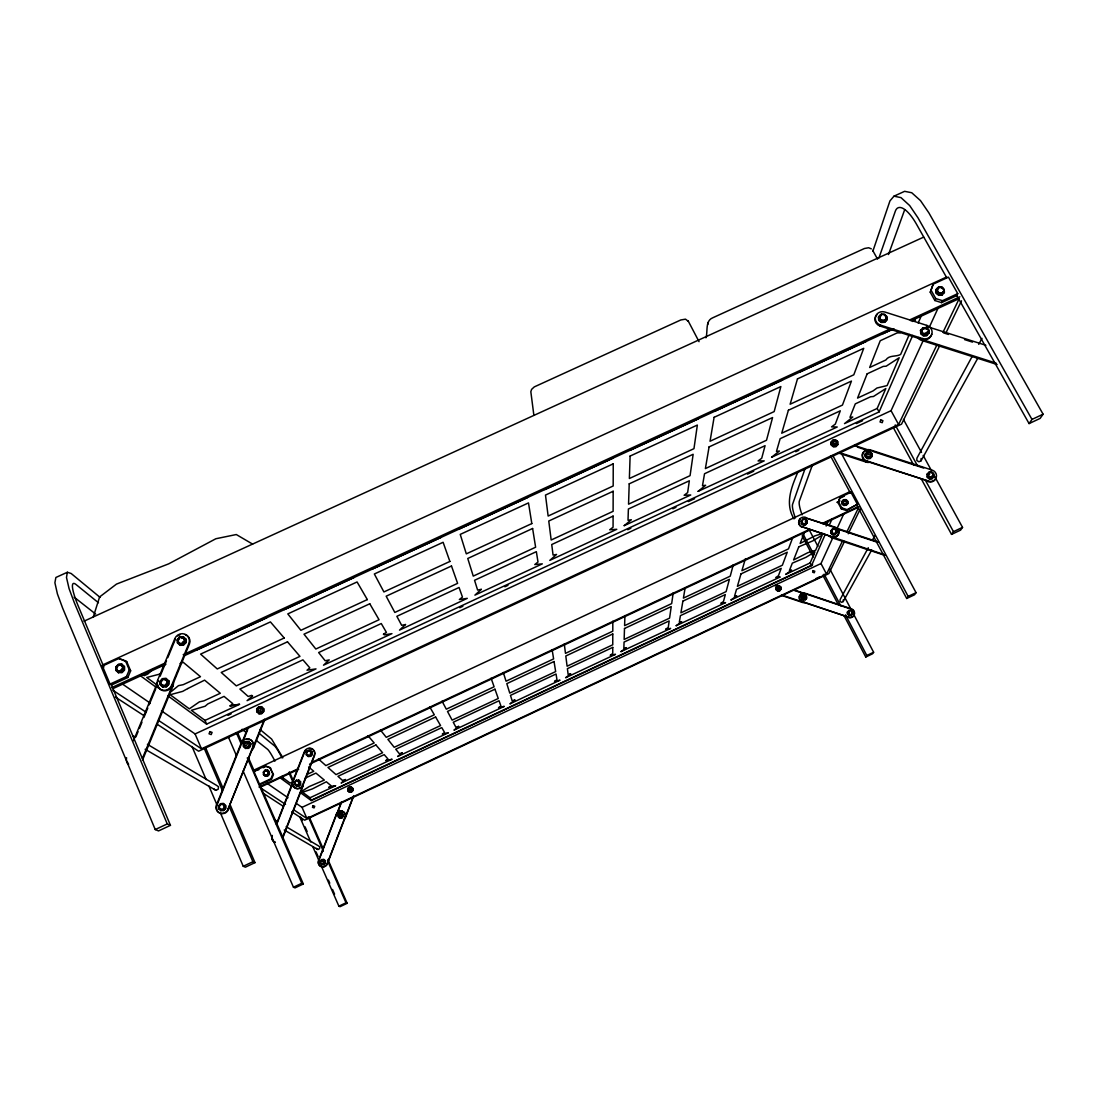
<?xml version="1.0" encoding="UTF-8"?>
<svg xmlns="http://www.w3.org/2000/svg" width="1098" height="1098" viewBox="0 0 1098 1098"><rect width="100%" height="100%" fill="white"/><g stroke="black" fill="none" stroke-linecap="round" stroke-linejoin="round"><path stroke-width="1.5" d="M168.57 680.719L168.57 684.164L166.086 686.73M612.821 621.235L612.794 631.185L565.47 653.351L564.29 643.95M116.114 670.521L116.141 667.076L117.788 665.374M124.28 666.431L124.266 669.876L121.782 672.443M624.927 615.566L624.597 625.654L671.674 603.598L673.225 592.755M972.21 356.356L916.912 458.182L916.816 460.487L918.889 461.791L921.057 460.789L921.14 458.47M871.071 456.644L871.496 453.309L869.081 451.786L866.267 453.598L866.144 456.301L868.545 457.825L871.071 456.644L871.496 453.309M866.144 456.301L866.555 452.966M868.285 547.724L840.121 599.577L840.039 601.333L841.576 602.335L843.195 601.567L843.278 599.81M832.01 444.402L832.394 441.053L834.933 439.886L837.321 441.396L837.184 444.1L834.411 445.912L832.01 444.402L832.394 441.053M802.103 598.232L802.364 595.816L804.271 594.924L806.056 596.09L805.781 598.506L803.887 599.398L802.103 598.232L805.781 598.506M776.602 589.228L776.849 586.812L778.756 585.92L780.541 587.073L780.28 589.489L778.386 590.381L776.602 589.228L780.28 589.489M340.38 817.722L342.123 816.624L342.59 814.634L342.356 816.802L340.38 817.722L338.404 816.322L338.637 814.167L340.613 813.234L342.59 814.634M348.107 790.327L348.341 788.172L350.303 787.252L352.266 788.666L352.033 790.821L350.07 791.74L348.327 790.519L348.341 788.172M352.033 790.821L352.266 788.666M257.097 711.037L257.44 708.183L260.102 706.947L262.82 708.924L262.477 711.779L259.814 713.014L257.508 711.394M262.477 711.779L262.82 708.924M243.756 745.803L244.113 742.921L246.789 741.672L249.521 743.634L249.177 746.516L246.501 747.752L244.181 746.118M246.501 747.752L248.752 746.201L249.521 743.634M705.945 337.8C708.045 331.5 704.916 320.863 712.78 317.775L864.469 248.491L868.655 247.75L871.318 248.848M707.785 324.473L708.059 322.51M67.349 572.264L66.484 577.479L69.064 588.583L74.39 602.884L167.253 823.939L170.451 825.339L158.524 830.925L155.243 829.553L62.682 608.237L57.412 593.908L54.9 582.75L55.874 577.479L67.349 572.264L71.178 573.513L100.11 597.408M685.001 588.679L683.409 598.108L730.239 576.162L733.313 564.633M745.35 558.827L741.919 570.699L788.501 548.863L792.578 538.006M93.275 617.021L99.589 596.955L116.484 584.095L168.68 563.85L215.853 538.747L236.29 534.534L252.636 544.128M930.253 292.274L933.176 284.176L948.439 277.149L957.758 293.633L956.811 295.609L941.562 302.636L934.878 300.523L930.253 292.274L933.176 284.176M838.117 502.829L840.066 497.353L850.95 492.261L857.401 504.325L846.036 510.419L841.315 508.854L838.117 502.829L840.066 497.353M797.793 472.277C791.425 487.238 784.699 503.653 794.019 518.915M872.855 251.222L889.956 200.893L893.978 196.171L904.628 191.327L911.738 192.74L920.481 200.605L928.881 212.888L1043.1 414.221L1040.122 418.407L1029.073 423.581L956.811 295.609M804.999 468.832L792.632 504.133A21.246 4.612 64.9 0 0 795.391 517.94M878.88 258.112L895.309 211.255A33.599 11.296 67.4 0 1 916.514 224.239L946.696 277.684M812.493 464.77L799.399 500.976A21.246 4.708 64.9 0 0 802.103 514.811M888.488 254.53L904.711 209.649M776.849 586.812L778.756 585.92M801.691 521.742L802.816 523.87L805.259 524.034L806.783 521.605L805.671 519.491L803.214 519.313L801.691 521.742L802.816 523.87M879.374 317.953L881.598 314.316L885.07 314.55L886.292 318.42L884.439 321.096L880.98 320.863L879.374 317.953L881.598 314.316M342.384 811.271A4.694 4.557 -47.9 0 1 345.005 817.187L327.149 863.714A4.749 4.584 -52.8 0 1 321.124 866.555A4.749 4.584 -52.8 0 1 318.502 860.571L336.4 814.085A4.694 4.557 -47.9 0 1 342.384 811.271L342.617 811.449A4.694 4.557 -47.9 0 1 345.239 817.365M353.378 796.146L327.396 863.838A4.735 4.584 -52.9 0 1 321.385 866.693A4.735 4.584 -52.9 0 1 318.763 860.708L341.3 802.158M336.866 814.442L341.533 802.336M344.058 819.506A4.694 4.543 -47.9 0 0 345.472 817.543L353.597 796.338M834.933 439.886L832.147 441.712M880.98 320.863L879.745 316.993M805.507 517.831L835.331 527.205A5.284 5.037 16.3 0 1 838.748 533.642A5.284 5.037 16.3 0 1 832.119 536.757L831.68 537.691L884.906 555.41M885.166 554.957L802.446 526.875A5.27 5.023 14.1 0 1 799.07 520.452A5.27 5.023 14.1 0 1 805.699 517.35M996.037 363.109L880.102 326.065L880.459 325.118A7.439 6.904 11.1 0 1 875.614 316.32A7.439 6.904 11.1 0 1 884.906 312.038L926.877 325.406A7.466 6.917 13.1 0 1 931.804 334.245L931.365 335.178A7.466 6.904 13.1 0 1 918.806 337.457M805.671 519.491L806.783 521.605M884.686 315.51L885.07 314.55M834.411 445.912L837.184 444.1M295.705 788.24A5.449 5.257 -44.6 0 0 302.664 784.988L314.275 755.246A5.421 5.229 -41.5 0 0 311.269 748.465A5.421 5.229 -41.5 0 0 304.352 751.705L292.699 781.419A5.449 5.257 -44.6 0 0 295.705 788.24L296.021 788.474M282.625 837.335L314.563 755.506A5.408 5.215 -41.5 0 0 308.826 748.52M282.955 837.513L303.268 785.454L302.664 784.988M805.259 524.034L802.995 523.389M884.439 321.096L886.676 317.459M276.339 824.241L292.397 783.231M293.015 781.652L304.654 751.965A5.408 5.215 -41.5 0 1 306.287 749.701M277.286 822.855L292.713 783.464M259.444 784.123L270.918 778.756L272.798 774.008L269.998 767.584L265.318 765.91L253.844 771.263L303.336 883.972L295.046 887.884L293.454 887.225L243.152 771.125M260.144 784.603L271.604 779.237L273.471 774.488L269.998 767.584M804.463 532.448L800.126 543.428L814.963 535.851L822.951 533.422M228.013 809.253L252.787 747.065A6.327 6.053 -41.9 0 0 249.356 739.174A6.327 6.053 -41.9 0 0 241.258 742.948L216.43 805.054A6.41 6.121 -47.1 0 0 219.861 813.083A6.41 6.121 -47.1 0 0 228.013 809.253L264.385 719.286M251.675 750.332A6.313 6.053 -41.9 0 0 253.611 747.697L264.783 719.643M217.528 803.722L241.052 744.856M247.915 727.672L241.697 743.264A6.327 6.053 -41.9 0 1 243.619 740.628M242.74 742.028L247.723 729.566M161.68 689.956A7.782 7.343 -39 0 0 171.631 685.358L188.815 643.579A7.713 7.288 -36.1 0 0 184.697 634.095A7.713 7.288 -36.1 0 0 174.815 638.638L157.577 680.348A7.782 7.343 -39 0 0 161.68 689.956L162.312 690.422M142.424 758.389L189.405 644.101A7.7 7.288 -36.1 0 0 185.301 634.63M142.452 760.324L172.866 686.291A7.755 7.329 -39 0 0 173.388 682.421M133.503 740.683L157.563 682.407M160.13 676.203L166.498 660.776M167.774 657.688L175.419 639.173L174.815 638.638M136.125 736.36L138.073 731.639M139.377 728.496L141.971 722.21M143.92 717.488L147.818 708.045M149.108 704.902L155.614 689.173M110.047 684.095L126.503 676.519L129.29 669.849L125.474 660.831L118.872 658.498L102.457 666.047L110.047 684.095L111.461 685.042L170.451 825.339M111.461 685.042L127.862 677.493L130.648 670.837L126.833 661.847L125.474 660.831M810.146 562.931L814.936 551.896L805.946 557.331L792.331 563.137L789.393 570.576L791.589 570.095L785.66 574.419L810.146 562.931L811.532 565.58L311.256 800.552L300.276 792.536M826.149 526.052L828.07 521.632M877.178 408.456L885.825 388.541L873.432 396.502L870.618 396.762L855.287 403.872L849.962 417.309L852.775 417.02L844.499 423.622L877.178 408.456L879.073 411.928L206.616 724.131L168.008 695.926M909.281 334.506L900.607 354.476C896.009 357.015 889.202 354.832 885.894 359.966L869.671 367.473L880.239 340.723L897.135 332.927L900.168 332.804M811.532 565.58L825.229 534.424M829.333 525.077L832.078 518.846M879.073 411.928L912.685 335.466M918.175 322.977L921.606 315.181M799.44 596.379L799.591 596.022A4.584 4.406 18.3 0 1 805.342 593.318L851.362 608.814A4.598 4.406 21.9 0 1 854.34 614.482A4.598 4.406 21.9 0 1 848.589 617.2L781.543 594.979M866.432 461.476A6.121 5.765 14.8 0 1 862.452 454.105L862.74 453.474A6.121 5.778 14.8 0 1 870.398 449.906L932.175 470.109A6.163 5.792 18.3 0 1 936.237 477.548A6.163 5.792 18.3 0 1 928.565 481.13L839.888 452.774M842.468 502.28L843.593 504.394L846.05 504.572L847.601 502.129L846.476 500.015L844.019 499.837L842.468 502.28L843.593 504.394M936.704 290.792L938.996 287.127L942.455 287.36L944.088 290.243L943.635 291.245L941.796 293.907L938.337 293.674L936.704 290.792L938.996 287.127M802.364 595.816L804.271 594.924M841.315 508.854L841.768 507.866L838.556 501.827M934.878 300.523L935.757 298.56L931.118 290.297M831.351 531.61L832.902 529.181L835.358 529.36L836.264 531.954L834.933 533.916L832.476 533.738L831.351 531.61L832.902 529.181M921.373 331.363L923.651 327.726L927.124 327.959L928.757 330.882L928.332 331.816L926.479 334.506L923.006 334.272L921.373 331.363L923.651 327.726M938.337 293.674L938.776 292.686L937.157 289.79M942.002 288.349L942.455 287.36M850.95 492.261L850.497 493.276L830.527 455.917M869.081 451.786L871.194 453.941M832.476 533.738L831.557 531.13M862.452 454.105A6.121 5.765 14.8 0 1 870.096 450.551L870.398 449.906M923.006 334.272L921.798 330.416M926.877 325.406L926.438 326.353L985.867 345.294M846.05 504.572L847.601 502.129M941.796 293.907L944.088 290.243M781.405 595.336L802.199 602.349L802.528 601.649A4.584 4.406 18.3 0 1 799.591 596.022M838.076 452.898L866.144 462.107L866.72 460.858A6.121 5.778 14.8 0 1 862.74 453.474M997.121 364.522L921.634 340.394L922.485 338.541A7.466 6.917 13.1 0 0 931.804 334.245M926.698 328.906L927.124 327.959M868.545 457.825L871.359 456.013M806.056 596.09L804.107 595.281M296.419 803.503L302.032 807.359L820.988 563.549L833.121 537.087M836.69 529.305L843.827 513.74M161.433 710.831L195.087 733.944L891.054 410.693L923.692 339.488M929.375 327.108L937.884 308.524M834.933 533.916L836.484 531.487M926.479 334.506L928.757 330.882M846.036 510.419L857.401 504.325M941.562 302.636L942.455 300.687L957.758 293.633M294.099 810.036L306.918 818.518L826.533 574.103L842.674 540.6M847.08 531.459L858.814 507.098L823.116 523.801M158.62 720.48L201.469 748.809L898.589 424.487L937.033 344.676M942.949 332.392L959.213 298.629L910.997 320.849M844.513 541.41L828.88 573.581L304.626 820.192L291.725 811.806M848.246 533.752L860.159 509.239M939.778 345.527L901.54 424.144L198.601 751.21L157 724.145M945.776 333.202L961.505 300.825M872.306 540.312L874.722 535.879M978.73 344.374L981.983 338.376M843.195 601.567L871.743 549.947M921.057 460.789L977.961 357.893M847.917 612.711L848.905 614.578L851.032 614.729L852.391 612.684L851.403 610.804L849.276 610.653L847.917 612.711L848.905 614.578M927.659 475.173L928.016 474.556L929.347 477.012L932.216 477.218L931.859 477.822L928.99 477.63L927.659 475.173L929.539 472.305L932.394 472.511L933.382 475.571L932.394 472.511M851.362 608.814L851.156 609.157A4.598 4.406 22 0 1 854.134 614.811A4.598 4.406 22 0 1 848.383 617.529M851.032 614.729L849.097 614.235M931.859 477.822L933.739 474.954M844.28 616.102L865.746 657.029L866.816 655.492L873.624 652.253L853.722 614.427M856.92 505.327L906.701 598.479L908.156 596.406L916.048 592.673L841.356 453.35M921.277 478.893L951.541 534.397L953.462 531.652L962.534 527.369L934.645 476.408M1029.073 423.581L1031.983 419.422L1043.1 414.221M873.624 652.253L872.512 653.804L865.746 657.029M916.048 592.673L914.552 594.759L906.701 598.479M962.534 527.369L960.572 530.142L951.541 534.397M323.773 860.146L324.884 862.259L323.594 864.057L321.192 863.755L320.328 861.765L321.618 859.967L324.02 860.283L321.618 859.967M321.865 860.105L320.328 861.765M321.192 863.755L323.347 863.92L324.884 862.259M306.411 752.912L307.893 750.867L310.377 751.059L311.667 753.557L310.185 755.602C306.836 756.398 305.23 752.583 308.195 751.128L310.665 751.32M307.399 755.15L309.883 755.342L311.365 753.297L310.377 751.059M294.758 782.668L296.254 780.609L299.04 781.049L300.042 783.299L298.546 785.358C295.115 787.225 293.893 779.333 296.062 785.166M295.746 784.933L298.231 785.125L299.727 783.066L299.04 781.049M264.494 774.804L266.979 774.996L268.475 772.951L267.5 770.7L265.016 770.494L263.52 772.553L264.494 774.804L267.322 775.243L268.818 773.184L267.5 770.7M219.82 809.226L222.716 809.459L224.486 807.044L223.347 804.395L220.451 804.161L218.68 806.577L219.82 809.226L223.168 809.706L224.939 807.291L223.347 804.395M267.843 770.947L265.359 770.741L263.52 772.553M220.273 809.473L219.147 806.824L220.904 804.409L223.8 804.642M160.184 681.913L162.353 679.017L166.512 679.772L167.87 682.929L165.702 685.825L162.175 685.564L160.184 681.913L162.175 685.564M161.543 681.433L162.998 679.497L166.512 679.772M161.543 685.083L165.071 685.358L167.239 682.462L165.88 679.291M177.451 640.093L179.605 637.224L183.709 638.02L185.068 641.15L182.927 644.018L179.413 643.757L177.451 640.093L179.413 643.757M178.054 640.628L179.496 638.707M178.809 643.222L182.323 643.497L184.464 640.614L183.119 637.485M117.184 670.768L120.698 671.043L122.88 668.147L121.549 664.99L118.035 664.715L115.839 667.611L117.184 670.768L121.398 671.537L123.58 668.641L121.549 664.99M117.884 671.262L116.539 668.106L117.994 666.184M848.795 610.461L847.354 612.121L847.532 614.153L849.138 615.511L851.238 615.402L852.666 613.755L852.487 611.71L850.881 610.351L848.713 610.598M849.495 611.792L848.974 613.384M931.282 476.779L932.078 475.887M934.041 476.532L932.092 478.769L929.292 478.92L927.124 477.136L927 474.226M801.334 596.598L802.748 594.951L804.834 594.841L806.44 596.187L806.605 598.218L805.246 599.728L803.091 599.988L801.499 598.63L801.334 596.598L801.554 598.492L803.146 599.837M805.177 599.865L806.536 598.355L806.371 596.338L804.779 594.979L802.693 595.089M926.863 474.46L928.798 472.222L931.598 472.071L933.767 473.856L933.89 476.765M928.949 474.858L929.745 473.965M830.706 530.965L832.366 529.044L834.768 528.92L836.621 530.471L836.827 532.791L835.166 534.712L832.751 534.836L830.912 533.285L830.802 530.787M846.284 505.368L847.93 503.447M801.073 521.111L802.72 519.189L805.122 519.066L806.961 520.603L807.071 523.115M807.154 522.923L805.507 524.844L803.105 524.968L801.265 523.43L801.142 520.919M838.021 444.361L836.113 446.598L833.327 446.762L831.186 444.992L830.966 442.343L832.874 440.106L835.66 439.941L837.788 441.712L837.925 444.621M920.412 330.608L922.759 327.835L926.163 327.643L928.798 329.771L929.128 332.955L926.767 335.714L923.363 335.906L920.728 333.792L920.577 330.224M925.779 333.257L926.753 332.2M880.623 314.838L878.441 317.212L878.743 320.383L881.351 322.496L884.755 322.304L886.937 319.93L886.635 316.746L884.014 314.646M321.577 861.669L322.236 860.956M323.224 863.206L323.183 860.901M321.714 864.73L323.937 864.675L325.324 863.028M323.937 864.675L325.42 863.083L325.283 860.873L323.745 859.432M351.305 786.991L352.925 788.488L352.966 790.601L351.497 792.166L349.384 792.276L347.764 790.78L347.723 788.666L349.178 787.101L351.387 787.074M338.115 814.716L339.584 813.124L341.711 813.014M341.725 818.079L343.29 816.569L343.152 814.373M349.274 787.184L347.805 788.748L347.86 790.862M298.121 784.397L298.889 783.588M298.834 786.003L300.536 784.178M306.328 752.405L308.03 750.593L310.487 750.469M296.405 780.307L294.566 782.037L294.607 784.494L296.501 786.223M223.498 810.461L225.515 808.32L225.502 805.438M265.222 770.206L263.369 771.921L263.534 774.474L265.291 776.108L267.747 775.984L269.463 774.159L269.298 771.62L267.541 769.973M269.326 774.063L267.61 775.888L265.153 776.011L263.396 774.378M248.313 748.232L250.317 746.118L250.289 743.277M245.568 741.658L243.564 743.771L243.591 746.599M182.337 642.673L183.435 641.548M179.249 637.924L177.615 639.626L177.615 643.03M120.821 670.178L121.933 669.039M153.336 668.888L147.818 674.007L144.263 675.654L141.669 673.747M171.315 691.52L178.452 685.66L183.229 684.672L200.481 676.697L183.092 662.19L180.099 663.576M83.997 621.194L923.651 237.127M338.884 906.179L346.021 902.789L347.16 903.297L340.064 906.674L338.884 906.179L321.069 865.499M293.454 887.225L301.785 883.286L303.336 883.972M351.813 790.615L350.07 791.74M815.704 578.701L819.739 576.807M243.248 866.281L252.911 861.724L254.997 862.644L245.389 867.173L243.248 866.281L220.327 812.698M284.231 829.978L317.871 849.495L319.573 848.699L319.779 846.832L318.283 845.776L286.166 826.712M259.018 787.06L297.805 768.902M311.763 762.369L809.651 529.332M822.073 523.526L857.744 506.823M261.448 786.703L298.683 769.273M309.554 764.194L810.708 529.607M307.55 774.186L313.767 771.276L308.607 766.967M292.535 781.927L290.092 783.08L281.857 777M305.148 778.139L315.936 773.088L324.322 780.088L309.224 786.566L301.483 791.466M310.034 797.752L335.563 785.77L328.961 787.293L331.088 785.729L326.353 781.776L312.312 788.94L302.581 792.262L310.034 797.752L311.256 800.552M310.899 800.456L812.671 564.784M348.56 788.378L350.303 787.252M253.611 770.274L849.687 491.78M253.844 771.263L258.853 769.753M263.136 767.749L266.004 766.404L270.671 768.078M839.613 498.355L844.28 496.186M145.142 749.275L215.881 790.327L218.186 789.256L218.502 786.758L216.512 785.345L147.407 744.32M836.854 502.335L839.956 500.88M155.243 829.553L167.253 823.939M205.01 720.398L239.57 704.353L230.072 705.918L232.749 703.64L224.061 696.393L207.824 703.914L205.134 706.234L191.354 710.337L205.01 720.398L206.616 724.131M227.986 715.333L231.088 713.892M459.733 607.729L462.848 606.274M504.847 586.785L507.962 585.33M627.727 529.73L630.828 528.275M672.827 508.786L675.943 507.331M688.377 501.566L694.609 498.67M747.491 474.116L753.708 471.22M795.707 451.731L798.822 450.29M856.371 423.567L862.589 420.671M262.079 711.422L259.814 713.014M111.598 687.677L164.508 663.302M183.188 654.696L889.805 329.084M910.036 319.765L959.844 296.817M164.878 664.647L159.402 666.459M196.226 650.208L266.787 617.68M284.355 609.582L354.393 577.315M371.824 569.272L441.327 537.238M458.635 529.263L527.616 497.476M544.8 489.557L613.247 458.017M630.307 450.153L698.246 418.846M715.169 411.036L782.613 379.963M799.413 372.222L866.349 341.368M883.012 333.682L893.882 328.686L184.574 655.63M113.025 688.597L165.922 664.235M912.658 321.467L915.499 320.163M102.155 665.155L946.654 276.984M335.466 785.688L328.961 787.293M239.419 704.216L230.072 705.918M160.034 674.021L146.748 677.48L157.343 685.276M942.262 294.731L938.872 294.923L936.237 292.823L935.908 289.666L938.076 287.305L941.48 287.113L944.102 289.199L944.431 292.356L942.084 295.129L938.694 295.321L936.059 293.221L935.743 290.064L937.912 287.703L941.302 287.511L943.923 289.598L944.253 292.754M926.945 335.343L923.542 335.535L920.906 333.408M832.764 440.353L835.564 440.202L837.692 441.972M836.223 446.351L833.423 446.502L831.296 444.731L831.062 442.082M866.871 452.252L869.657 452.088L871.798 453.858L872.045 456.521M869.794 452.266L867.749 453.213L867.859 454.407L870.055 455.121L870.755 453.049M870.357 458.25L867.571 458.415L865.416 456.644L865.183 453.982M928.647 472.469L931.461 472.318L933.629 474.089M932.243 478.522L929.43 478.687L927.261 476.903M843.388 499.947L845.789 499.81L847.629 501.347M844.28 501.251L845.35 501.196M844.499 503.721L845.57 503.666M846.366 505.176L843.868 505.505L842.029 503.968L841.823 501.662L843.47 499.741L845.885 499.604L847.725 501.141L847.834 503.653M802.638 519.381L805.054 519.258L806.879 520.795M805.589 524.652L803.173 524.775L801.334 523.238M832.27 529.236L834.686 529.112L836.539 530.65L836.731 532.969M835.262 534.52L832.847 534.657L830.994 533.106M777.206 586.099L779.292 585.975L780.884 587.334L781.09 589.214L779.676 590.861L777.59 590.971L775.998 589.626L775.847 587.608L777.26 585.948L779.347 585.838L780.939 587.183L781.035 589.351M779.731 590.724L777.645 590.834L776.053 589.475L775.902 587.457M180.072 637.073L183.544 636.895M179.825 645.102L183.311 644.924L185.768 642.371L185.768 638.954M851.321 615.264L849.221 615.374L847.615 614.015L847.436 611.984M118.625 664.523L122.111 664.331M118.282 672.621L122.056 672.635L124.541 670.068L124.554 666.637L121.837 664.139L118.351 664.317L115.853 666.884L115.825 670.329L118.557 672.827M166.347 678.605L162.861 678.784L160.39 681.35L160.377 684.795L162.847 687.115M261.708 706.837L258.867 706.975L256.877 709.075L256.905 711.888M258.771 713.631L261.626 713.48L263.616 711.38L263.74 708.718L261.544 706.687L258.703 706.837L256.712 708.937L256.74 711.751L258.936 713.782L261.791 713.631L263.781 711.531L263.589 708.567M248.423 741.507L245.403 741.534L243.399 743.634L243.427 746.475L245.623 748.507M245.458 748.369L248.477 748.356L250.481 746.242L250.454 743.401L248.258 741.383M308.016 756.371L310.459 756.248L312.161 754.422L312.12 751.993M265.085 770.11L267.679 770.069M296.282 780.211L298.862 780.17M296.378 786.127L298.958 786.099L300.66 784.274L300.509 781.721M349.301 792.207L351.415 792.097M220.767 803.763L223.635 803.612M220.616 810.612L223.676 810.557L225.694 808.416L225.68 805.534L223.457 803.503L220.588 803.654L218.557 805.795L218.571 808.677L220.808 810.708M339.598 818.188L341.821 818.147M938.776 292.686L942.249 292.919M881.351 319.902L884.81 320.136M923.226 328.673L925.545 328.824M923.432 333.339L926.904 333.572M843.813 503.9L846.27 504.078M832.696 533.257L835.153 533.436M181.376 637.842L183.709 638.02M118.721 665.223L122.235 665.484M893.978 196.171L900.991 197.626L909.652 205.532L918.01 217.857L1031.983 419.422M935.757 298.56L942.455 300.687M943.649 332.914L948.466 334.451M964.497 339.57L972.526 342.123M880.459 325.118L922.485 338.541M854.505 445.445L870.096 450.551M871.73 451.072L923.692 468.077M857.36 447.106L868.257 450.674M866.72 460.858L928.565 481.13M841.768 507.866L846.489 509.431M807.071 518.352L878.661 542.151M834.892 528.152L876.78 542.069M802.446 526.875L832.119 536.757M793.978 589.901L849.577 608.621M793.827 590.257L803.42 593.483M802.528 601.649L848.589 617.2M126.833 661.847L118.872 658.498M216.43 805.054L216.882 805.314A6.41 6.121 -47.1 0 0 220.314 813.316A6.41 6.121 -47.1 0 0 228.466 809.5M132.693 735.578L135.644 737.334M274.486 819.767L277.41 821.51M866.432 455.67L868.834 457.193M832.257 443.757L834.658 445.266M115.414 697.079L144.099 715.745M263.081 793.168L283.133 806.207M112.902 690.271L145.76 711.984M261.324 788.378L285.549 804.395M122.153 683.862L150.206 703.118M266.951 783.286L287.992 797.724M102.457 666.047L103.885 667.035L78.603 606.892A34.82 5.888 63.8 0 1 76.064 584.548L98.449 602.747M126.503 676.519L127.862 677.493M115.839 667.611L116.539 668.106M120.698 671.043L121.398 671.537M316.375 848.438L317.871 849.495M213.904 788.913L215.881 790.327M122.88 668.147L123.58 668.641M129.29 669.849L130.648 670.837M140.42 675.778L156.973 687.87M279.688 777.494L292.041 786.525M157.577 680.348L158.853 681.309M241.258 742.948L242.123 743.579M336.4 814.085L336.633 814.263A4.694 4.557 -47.9 0 1 342.617 811.449M244.113 742.921L246.789 741.672M338.637 814.167L340.613 813.234M171.631 685.358L172.866 686.291M252.787 747.065L253.611 747.697M74.115 597.134L95.65 614.057M242.109 729.278L246.117 732.421M256.767 740.807L267.432 749.179A21.74 2.443 65 0 1 274.953 761.12M925.998 328.028L928.634 330.141L928.949 333.325M258.867 733.148L274.514 745.871A21.74 2.347 65 0 1 281.966 757.84M260.048 729.525L271.618 739.078L282.859 757.757M843.964 505.313L842.111 503.762L841.919 501.457M257.44 708.183L260.102 706.947M318.461 759.006L325.873 765.594L374.198 742.962L368.05 735.797M306.246 754.738L308.126 756.481L310.583 756.344L312.285 754.532L312.244 752.103L310.363 750.359L307.907 750.483L306.205 752.308L306.369 754.848M343.249 814.442L341.615 812.945L339.502 813.055L338.033 814.634L338.17 816.83L339.694 818.257M298.738 780.074L300.632 781.817M298.08 781.762L298.862 782.49M249.26 742.152L251.291 744.046M325.379 860.928L323.841 859.487L321.618 859.542L320.136 861.134L320.273 863.344M320.177 863.289L321.81 864.785M688.391 321.357L685.495 319.161L680.774 319.971L534.259 386.908L531.61 389.365L530.828 391.712L533.848 415.14M380.416 730.005L386.249 737.321L434.314 714.798L429.743 706.92M872.677 250.371L877.549 259.128M903.476 419.45L921.524 452.417M923.157 455.423L931.365 470.411M891.054 410.693L898.589 424.487M895.213 424.926L917.365 465.511M925.573 480.54L953.462 531.652M893.456 427.877L913.907 465.387M832.792 455.464L908.156 596.406M442.041 701.169L446.31 709.184L494.114 686.785L491.094 678.207M809.157 529.703L817.914 546.351M829.855 569.038L851.334 609.898M820.988 563.549L826.533 574.103M803.16 534.191L813.975 554.792M824.131 574.158L840.739 605.794M845.474 614.825L866.816 655.492M802.144 535.755L813.275 556.988M822.814 575.174L837.911 603.969M688.048 320.698L699.042 341.67M289.405 771.867L293.537 781.254M309.348 817.241L323.1 848.534M327.904 859.487L347.16 903.297M289.007 773.006L293.111 782.339M308.25 816.802L323.347 851.197M327.478 860.585L346.021 902.789M302.032 807.359L306.918 818.518M300.948 817.406L302.321 820.549M305.066 826.808L307.124 831.502M316.046 851.856L318.104 856.564M328.398 880.047L329.771 883.176M332.516 889.449L334.574 894.143M281.994 776.313L283.366 779.443M299.823 816.994L310.789 842.029M312.834 846.723L319.01 860.805M237.868 733.354L241.876 742.577M248.546 757.936L254.558 771.757M236.386 732.791L241.162 743.771M247.283 757.881L301.785 883.286M228.206 736.607L236.358 755.438M205.655 747.779L223.223 788.693M229.99 804.422L254.997 862.644M204.201 748.26L222.469 790.807M229.235 806.563L252.911 861.724M195.087 733.944L201.469 748.809M192.013 746.503L206.163 779.607M208.867 785.907L216.951 804.82M503.323 672.484L506.041 681.199L553.612 658.91L552.116 649.645M846.174 501.868L846.256 502.898M843.58 502.019L843.676 503.035M852.405 611.847L852.583 613.892M805.397 521.33L805.479 522.36M352.829 788.405L352.883 790.519M310.487 752.748L310.514 753.832M294.689 782.133L294.731 784.576M218.749 805.905L218.763 808.773M302.966 785.221A5.449 5.243 -44.6 0 1 292.699 784.411M275.008 842.207A5.504 5.298 -49.8 0 1 271.686 838.076M275.351 842.386A5.504 5.284 -49.8 0 1 272.345 835.468M775.133 585.865A4.557 4.392 16 0 1 777.233 584.877M802.364 602.006A4.57 4.392 18.3 0 1 802.816 593.496M804.56 602.528A4.57 4.392 18.3 0 1 802.199 602.349M802.267 527.356A5.27 5.023 14.1 0 1 800.373 518.778M837.403 529.154A5.284 5.037 16.3 0 1 831.9 537.224M831.68 537.691A5.284 5.037 16.3 0 1 829.402 536.208M177.807 636.003A7.7 7.288 -36.1 0 1 180.141 634.685M172.825 683.244A7.768 7.343 -39 0 1 165.565 690.807A7.768 7.343 -39 0 1 157.7 684.713M127.944 763.961A7.878 7.439 -44.1 0 1 126.586 757.702M128.644 764.318A7.864 7.425 -44.1 0 1 127.423 762.026M246.583 739.256A6.327 6.053 -41.9 0 1 253.199 747.381M869.3 462.327A6.108 5.765 14.8 0 1 866.144 462.107M935.88 478.152A6.163 5.792 18.3 0 1 928.222 481.734M880.102 326.065A7.425 6.89 11.1 0 1 877.316 314.303M921.634 340.394A7.453 6.904 13.1 0 1 918.381 338.39M168.817 680.911L168.817 684.356L166.347 686.923L162.586 686.923L160.13 684.617L160.13 681.158L162.614 678.591L166.1 678.413L168.817 680.911M612.753 647.395L612.739 653.502L610.227 655.245L615.498 654.326L565.607 677.754L570.713 673.801L568.133 674.447L567.405 668.668L612.753 647.395M612.78 633.985L612.753 644.787L567.09 666.212L565.799 656L612.78 633.985M613.096 516.101L613.068 527.205L609.706 529.785L616.774 529.305L549.782 560.392L556.562 554.449L553.063 555.053L551.731 544.539L613.096 516.101M613.164 491.259L613.109 511.325L551.169 540.01L548.767 521.028L613.164 491.259M613.233 463.836L613.178 485.989L548.135 516.046L545.486 495.074L613.233 463.836M621.029 651.608L670.658 628.413L665.663 629.223L668.243 627.452L669.176 620.919L624.062 642.083L623.856 648.287L626.34 647.683L621.029 651.608M624.199 525.654L690.738 494.978L684.136 495.253L687.636 492.618L689.338 480.773L628.385 509.019L628.015 520.274L631.336 519.752L624.199 525.654M345.458 779.553L341.135 783.025L392.096 759.226L385.769 760.626L387.978 759.02L384.204 754.628L337.937 776.327L342.48 780.376L345.458 779.553M624.501 628.495L624.144 639.448L669.574 618.133L671.235 606.59L624.501 628.495M629.209 483.834L628.55 504.174L690.066 475.667L693.154 454.284L629.209 483.834M630.115 456.054L629.374 478.508L693.963 448.67L697.354 425.05L630.115 456.054M383.49 634.191L384.382 634.877L391.945 633.642L323.498 665.196L329.222 659.912L325.186 660.763L318.64 652.555L381.267 623.54L386.4 632.366L383.49 634.191M405.505 624.529L399.507 630.128L467.281 598.341L459.362 599.535L462.45 597.079L459.06 587.485L396.858 616.307L401.648 625.297L405.505 624.529M676.19 625.709L725.572 602.637L720.823 603.324L723.472 601.526L725.325 594.581L680.431 615.635L679.305 622.25L681.693 621.701L676.19 625.709M698.136 491.341L764.222 460.886L758.087 460.94L761.71 458.25L765.073 445.678L704.532 473.732L702.487 485.728L705.63 485.275L698.136 491.341M402.197 752.912L397.668 756.495L448.355 732.805L442.302 734.082L444.58 732.448L441.767 727.617L395.747 749.22L399.315 753.695L402.197 752.912M682.887 601.128L680.911 612.821L726.121 591.616L729.388 579.346L682.887 601.128M709.075 446.913L705.396 468.572L766.514 440.257L772.58 417.556L709.075 446.913M714.098 417.322L710.049 441.231L774.159 411.599L780.856 386.551L714.098 417.322M481.281 589.365L474.899 595.143L542.316 563.864L534.781 564.55L538.006 562.025L536.346 551.663L474.556 580.293L477.603 590.051L481.281 589.365M731.076 599.933L780.211 576.985L775.723 577.548L778.441 575.723L781.2 568.366L736.525 589.324L734.48 596.351L736.772 595.83L731.076 599.933M771.606 457.248L837.225 426.998L831.557 426.861L835.304 424.116L840.299 410.817L780.156 438.678L776.464 451.415L779.443 451.031L771.606 457.248M740.985 573.911L737.389 586.332L782.366 565.223L787.252 552.225L740.985 573.911M788.391 410.24L781.735 433.202L842.44 405.093L851.444 381.088L788.391 410.24M797.477 378.879L790.135 404.215L853.805 374.802L863.728 348.327L797.477 378.879M458.648 726.409L453.968 730.17L504.284 706.357L498.547 707.675L500.908 706L499.055 700.744L453.254 722.237L455.862 727.15L458.648 726.409M798.781 546.831L793.593 559.966L807.895 552.665L815.636 550.276L822.196 535.165L812.863 540.847L798.781 546.831M867.145 373.828L857.565 398.08L873.047 390.915L877 388.006L887.102 385.59L899.193 357.728L886.155 366.197L883.231 366.403L867.145 373.828M514.811 700.044L509.925 703.9L560.021 680.184L554.531 681.391L556.961 679.689L556.041 674.007L510.474 695.377L512.135 700.73L514.811 700.044M803.791 595.487L803.269 597.065L804.903 597.614L805.438 596.049L803.791 595.487M779.827 588.281L778.29 589.008L777.508 587.512L779.045 586.785L779.827 588.281M813.165 570.658L812.644 572.223L814.277 572.772L814.798 571.207L813.165 570.658M872.169 456.274L870.247 458.511L867.447 458.662L865.306 456.892L865.059 454.229L866.981 451.992L869.767 451.841L871.922 453.611L872.169 456.274M880.733 419.916L880.033 421.975L882.229 422.689L882.916 420.63L880.733 419.916M834.096 441.053L833.396 443.112L835.592 443.839L836.292 441.767L834.096 441.053M880.774 314.453L878.592 316.828L878.88 319.998L881.502 322.112L884.906 321.92L887.088 319.545L886.786 316.375L884.165 314.261L880.774 314.453M349.535 788.254L348.903 789.887L350.523 790.464L351.154 788.831L349.535 788.254M339.598 814.071L338.966 815.718L340.6 816.308L341.231 814.647L339.598 814.071M313.108 805.671L312.463 807.318L314.083 807.908L314.728 806.261L313.108 805.671M259.032 708.251L258.154 710.433L260.322 711.216L261.2 709.02L259.032 708.251M245.279 742.687L244.401 744.883L246.583 745.666L247.462 743.47L245.279 742.687M209.924 731.611L209.032 733.807L211.2 734.589L212.092 732.393L209.924 731.611M186.001 642.591L183.544 645.13L180.072 645.322L177.368 642.824L177.368 639.407L179.825 636.867L183.297 636.675L186.001 639.173L186.001 642.591M187.717 688.583L182.68 691.369L170.176 694.732L189.323 708.841L199.424 701.842L203.926 700.853L220.314 693.263L204.599 680.142L187.717 688.583M252.526 696.05L247.077 700.661L316.004 668.888L307.015 670.219L309.828 667.886L302.924 659.843L239.872 689.05L248.203 696.475L251.73 695.322L252.526 696.05M375.928 744.979L327.959 767.447L336.002 774.612L382.598 752.748L375.928 744.979M435.604 717.008L387.882 739.366L394.209 747.299L440.572 725.558L435.604 717.008M494.965 689.187L447.504 711.435L452.129 720.137L498.259 698.493L494.965 689.187M554.037 661.518L506.809 683.642L509.76 693.099L555.657 671.578L554.037 661.518M284.217 638.007L217.267 668.943L200.605 654.106L270.424 621.921L284.217 638.007M367.336 599.59L300.879 630.307L287.8 613.906L357.083 581.954L367.336 599.59M449.878 561.449L383.902 591.946L374.349 573.993L443.112 542.288L449.878 561.449M531.816 523.581L466.307 553.859L460.24 534.397L528.495 502.911L531.816 523.581M287.484 641.822L221.233 672.456L236.29 685.866L299.96 656.371L287.484 641.822M369.779 603.776L303.995 634.191L315.826 649.028L379.057 619.739L369.779 603.776M451.484 566.005L386.167 596.2L394.813 612.437L457.605 583.354L451.484 566.005M532.612 528.495L467.762 558.484L473.252 576.107L535.618 547.216L532.612 528.495"/></g></svg>
